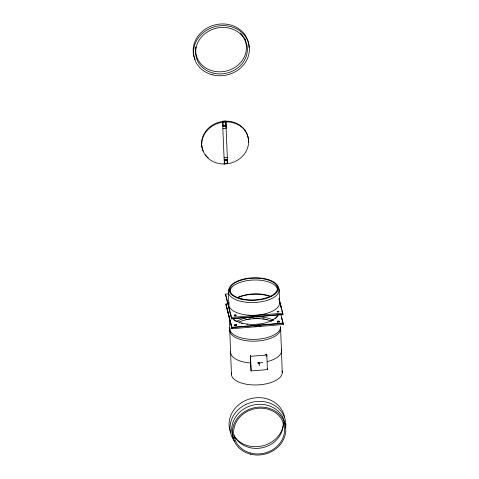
<?xml version="1.0" encoding="UTF-8"?>
<svg xmlns="http://www.w3.org/2000/svg" width="479" height="479" viewBox="0 0 479 479"><rect width="100%" height="100%" fill="white"/><g stroke="black" fill="none" stroke-linecap="round" stroke-linejoin="round"><path stroke-width="0.72" d="M223.513 121.157L222.998 121.714L223.28 126.636L225.843 126.426L225.675 121.923L224.801 121.055M223.28 126.636L223.687 125.66L224.968 125.552L225.843 126.426M224.453 160.13L224.968 159.573L226.25 159.471L227.124 160.339L224.561 160.555L224.412 159.04M222.585 121.468L222.166 121.522A23.591 20.89 -14.1 0 0 203.264 151.226M227.603 163.716L228.016 163.662A23.591 20.89 -14.1 0 0 248.613 141.245A23.591 20.89 -14.1 0 0 226.938 121.888L222.346 122.217A23.591 20.89 -14.1 0 0 201.749 144.64A23.591 20.89 -14.1 0 0 223.424 163.998L227.603 163.716L225.789 120.971L222.525 121.241L224.346 163.986L224.238 163.561M225.801 125.33L223.238 125.54L223.13 125.121L223.172 126.217M222.998 128.486L226.262 128.222L225.843 121.205L226.765 121.187A23.591 20.89 -14.1 0 1 248.379 142.61M224.1 157.663L227.363 157.393M225.675 295.567L225.615 294.106L228.591 293.867M225.992 303.955L231.842 327.259L283.179 323.05L283.233 324.505L231.902 328.72L226.046 305.41L225.992 303.955L228.22 303.77M225.615 294.106L231.471 317.415L282.808 313.2L282.861 314.661L231.525 318.87L225.657 295.202M231.513 318.511L282.849 314.296L281.963 310.763M265.18 354.382L266.659 354.262L266.845 355.005L267.396 369.59L251.098 370.926L250.361 355.598L251.098 370.926M250.547 356.34L266.845 355.005M257.277 363.004A25.435 11.622 -2.2 0 0 258.899 362.896L259.516 362.938A25.644 11.718 -2.2 0 0 262.797 362.531M279.083 298.369L282.808 313.2M278.946 298.758L280.185 303.704M280.544 305.117L281.604 309.35M280.023 303.363L281.089 307.596M281.975 311.128L282.861 314.661M280.886 314.23L283.191 323.415L231.86 327.624L226.004 304.321M281.46 317.445L283.233 324.505M224.585 163.537L224.687 163.956L224.519 159.459L227.082 159.25L227.256 163.746M224.166 163.285L224.346 163.986M267.21 368.848L267.396 369.59M258.899 362.896L259.594 365.675M280.616 328.72L282.263 372.351M279.131 289.621L279.61 302.387M266.659 354.262L266.743 356.448M231.471 317.415L231.525 318.87M231.842 327.259L231.902 328.72M228.333 292.16L228.812 304.925M229.297 317.697L229.698 328.331M229.77 330.378L231.429 374.273M283.047 421.879A25.644 22.705 -14.1 0 1 263.576 447.446A25.644 22.705 -14.1 0 1 233.89 434.872M234.914 441.806A28.105 24.884 -14.1 0 1 251.247 402.468A28.105 24.884 -14.1 0 1 285.664 427.957M230.68 432.447A28.105 24.884 -14.1 0 1 250.319 398.767A28.105 24.884 -14.1 0 1 284.64 417.724M233.039 437.087A26.872 23.794 -14.1 0 1 253.205 405.066A26.872 23.794 -14.1 0 1 285.029 425.16M233.59 438.423A26.872 23.794 -14.1 0 1 233.183 437.465M283.233 425.873A26.872 23.794 -14.1 0 1 262.414 445.907A26.872 23.794 -14.1 0 1 234.92 437.339M240.219 33.111A25.543 22.615 -14.1 0 1 228.321 70.461A25.543 22.615 -14.1 0 1 195.923 47.259M195.097 59.582A28.105 24.884 -14.1 0 1 214.275 25.088A28.105 24.884 -14.1 0 1 248.805 44.727M248.87 45.265A28.105 24.884 -14.1 0 1 248.99 47.439M195.444 54.109A26.261 23.249 -14.1 0 1 195.366 50.038M195.624 47.996A26.261 23.249 -14.1 0 1 195.827 46.978M240.314 33.237A26.261 23.249 -14.1 0 1 241.081 33.955M241.452 34.326A26.261 23.249 -14.1 0 1 242.158 35.087M244.32 37.973A26.261 23.249 -14.1 0 1 245.535 40.218M277.898 314.948A23.794 10.873 -2.2 0 1 256.864 324.265A23.794 10.873 -2.2 0 1 232.59 318.301M230.998 315.601A23.794 10.873 -2.2 0 1 230.848 314.901M277.916 315.314A23.794 10.873 -2.2 0 1 277.491 316.134M277.101 316.715A23.794 10.873 -2.2 0 1 275.072 318.792M273.431 319.948A23.794 10.873 -2.2 0 1 271.377 321.074M259.199 324.403A23.794 10.873 -2.2 0 1 258.163 324.517M247.888 324.505A23.794 10.873 -2.2 0 1 246.901 324.391M242.661 323.63A23.794 10.873 -2.2 0 1 241.338 323.295M236.68 321.559A23.794 10.873 -2.2 0 1 233.974 319.9M234.662 325.492A1.024 0.467 -2.2 0 1 235.764 324.864A1.024 0.467 -2.2 0 1 236.548 325.534M277.664 322.157A1.024 0.467 -2.2 0 1 277.742 321.493A1.024 0.467 -2.2 0 1 279.191 321.487A1.024 0.467 -2.2 0 1 279.107 322.151A0.946 0.431 -2.2 0 0 279.107 321.505A0.946 0.431 -2.2 0 0 277.772 321.529A0.946 0.431 -2.2 0 0 277.748 322.139M238.626 297.387A23.794 10.873 -2.2 0 1 269.988 296.483M237.033 297.758A23.794 10.873 -2.2 0 1 271.108 296.567M234.566 315.912A1.024 0.467 -2.2 0 1 236.015 315.859M208.275 157.831A23.591 20.89 -14.1 0 1 205.395 154.771M224.765 125.258A0.659 0.299 -2.2 0 1 224.034 125.27M226.429 163.567A0.659 0.299 -2.2 0 1 225.843 163.734A0.659 0.299 -2.2 0 1 225.274 163.578M234.722 325.445A0.946 0.431 -2.2 0 1 235.704 324.9A0.946 0.431 -2.2 0 1 236.542 325.439M260.899 326.043A25.435 11.622 -2.2 0 1 259.271 326.259M257.073 326.462A25.435 11.622 -2.2 0 1 254.307 326.6M236.871 321.295A23.794 10.873 -2.2 0 1 249.272 317.355M249.769 317.284A23.794 10.873 -2.2 0 1 254.343 316.876M255.882 316.829A23.794 10.873 -2.2 0 1 273.365 320.2M280.508 326.355A25.435 11.622 -2.2 0 1 254.786 339.366A25.435 11.622 -2.2 0 1 229.776 327.57M280.437 327.426A25.435 11.622 -2.2 0 1 254.858 341.186A25.435 11.622 -2.2 0 1 230.028 328.63M239.063 322.038A23.794 10.873 -2.2 0 1 271.306 321.068M250.792 362.968A25.435 11.622 -2.2 0 1 230.621 351.646M281.407 349.071A25.644 11.718 -2.2 0 1 267.492 361.567M245.751 319.577A24.327 11.119 -2.2 0 1 247.236 319.277M248.757 319.014A24.327 11.119 -2.2 0 1 250.307 318.798M253.457 318.505A24.327 11.119 -2.2 0 1 259.792 318.487M262.869 318.763A24.327 11.119 -2.2 0 1 264.36 318.972M265.815 319.224A24.327 11.119 -2.2 0 1 267.222 319.523M281.999 370.872A25.435 11.622 -2.2 0 1 257.289 384.924A25.435 11.622 -2.2 0 1 231.579 372.782M234.728 315.889A0.946 0.431 -2.2 0 1 235.878 315.859M279.485 301.632A25.435 11.622 -2.2 0 1 253.66 315.296A25.435 11.622 -2.2 0 1 229.082 302.638M229.95 291.777A23.794 10.873 -2.2 0 1 253.726 280.011A23.794 10.873 -2.2 0 1 277.509 290.352M277.425 285.963A25.435 11.622 -2.2 0 1 254.846 302.477A25.435 11.622 -2.2 0 1 229.321 288.37M250.709 454.23A26.872 23.794 -14.1 0 0 285.245 424.855A26.872 23.794 -14.1 0 0 241.338 414.096A26.872 23.794 -14.1 0 0 250.709 454.23M250.206 452.936A25.644 22.705 -14.1 0 0 284.221 425.957A25.644 22.705 -14.1 0 0 242.859 414.293A25.644 22.705 -14.1 0 0 250.206 452.936M212.083 74.766A28.105 24.884 -14.1 0 0 248.954 44.781A28.105 24.884 -14.1 0 0 203.413 32.536A28.105 24.884 -14.1 0 0 212.083 74.766M213.053 73.083A26.052 23.07 -14.1 0 0 246.895 44.948A26.052 23.07 -14.1 0 0 204.503 34.051A26.052 23.07 -14.1 0 0 213.053 73.083M234.926 325.325A1.024 0.467 -2.2 0 0 236.632 325.049A1.024 0.467 -2.2 0 0 235.351 324.528A1.024 0.467 -2.2 0 0 234.926 325.325M277.85 321.864A1.024 0.467 -2.2 0 0 279.437 321.451A1.024 0.467 -2.2 0 0 277.952 321.05A1.024 0.467 -2.2 0 0 277.85 321.864M223.938 121.876A0.659 0.299 -2.2 0 0 224.938 121.6A0.659 0.299 -2.2 0 0 223.974 121.355A0.659 0.299 -2.2 0 0 223.938 121.876M225.334 160.273A0.659 0.299 -2.2 0 0 226.387 160.046A0.659 0.299 -2.2 0 0 225.489 159.758A0.659 0.299 -2.2 0 0 225.334 160.273M258.756 363.489A0.617 0.545 -14.1 0 0 259.576 362.843A0.617 0.545 -14.1 0 0 258.582 362.561A0.617 0.545 -14.1 0 0 258.756 363.489M234.686 315.481A0.946 0.431 -2.2 0 0 236.195 315.152A0.946 0.431 -2.2 0 0 234.902 314.733A0.946 0.431 -2.2 0 0 234.686 315.481M277.455 311.967A0.946 0.431 -2.2 0 0 278.976 311.649A0.946 0.431 -2.2 0 0 277.694 311.218A0.946 0.431 -2.2 0 0 277.455 311.967M240.901 299.07A24.615 11.251 -2.2 0 0 278.257 288.574A24.615 11.251 -2.2 0 0 241.823 279.556A24.615 11.251 -2.2 0 0 240.901 299.07M241.44 298.764A23.794 10.873 -2.2 0 0 277.443 288.532A23.794 10.873 -2.2 0 0 242.105 279.904A23.794 10.873 -2.2 0 0 241.44 298.764"/></g></svg>
